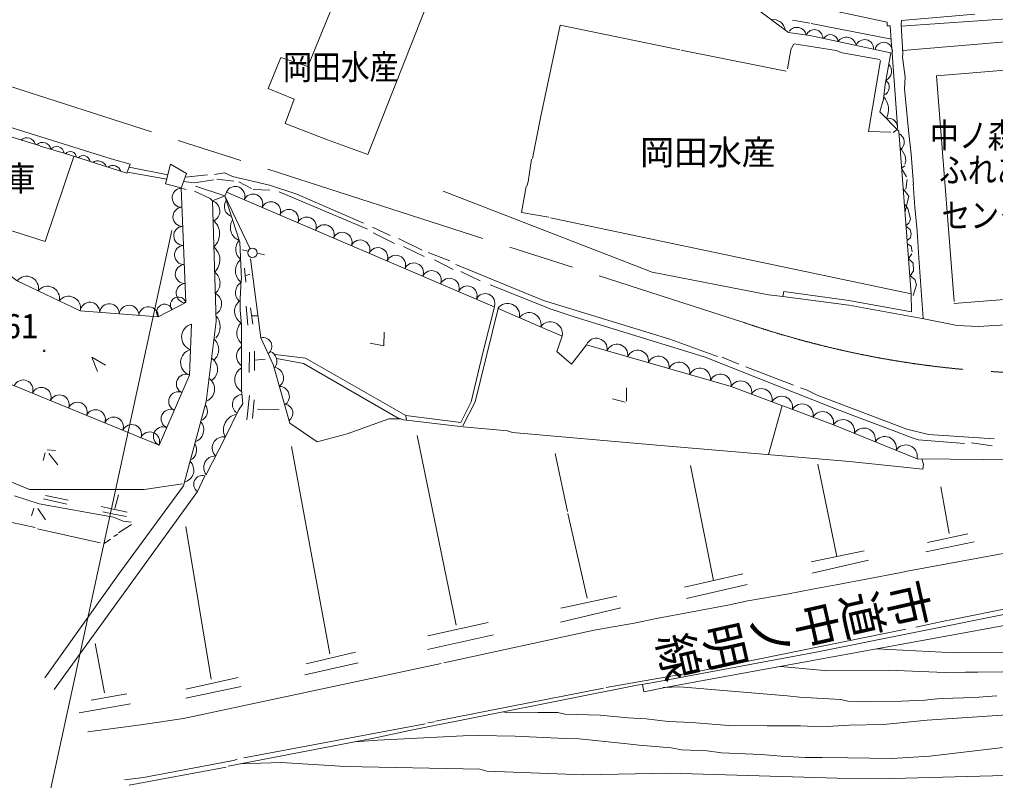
# Model space of a CAD drawing. Units: millimetres, scale not verified. Extents: x 40000 to 680000, y 20000 to 380000.
# Drawn here: x 406420 to 458278, y 235814 to 276268 of the extents above; entities that cross this region are included whole.
import ezdxf
from ezdxf.enums import TextEntityAlignment as Align

# ---------------------------------------------------------------- set-up
doc = ezdxf.new("R2010")
doc.units = ezdxf.units.MM
doc.header["$LTSCALE"] = 1000
doc.linetypes.add('CHAIN', pattern=[18.5, 12, -1.5, 3.5, -1.5])
for name, color, linetype, lineweight in [('M-BGD', 7, 'Continuous', 13), ('M-BMK', 2, 'CHAIN', 13), ('M-STR-HTXT', 7, 'Continuous', 13)]:
    doc.layers.add(name, color=color, linetype=linetype, lineweight=lineweight)
doc.styles.add('@ＭＳ 明朝', font='')
doc.styles.add('ＭＳ ゴシック', font='')
doc.styles.get('@ＭＳ 明朝').set_extended_font_data('@MS Mincho')
doc.styles.get('ＭＳ ゴシック').set_extended_font_data('MS Gothic')

msp = doc.modelspace()

# ---------------------------------------------------------------- linework, layer by layer
at = {"layer": 'M-BGD'}
for p, q in [((421732, 273768), (423641, 278396)), ((452530, 276122), (448048, 277082)), ((427945, 276735), (424920, 269093)), ((445536, 276862), (447284, 275581)), ((453278, 276218), (457180, 276559)), ((434106, 271040), (435143, 275972)), ((435143, 275972), (441511, 274647)), ((447489, 276228), (448417, 276074)), ((448483, 276049), (452749, 275221)), ((452526, 275924), (452530, 276122)), ((452690, 275924), (452526, 275924)), ((452690, 275924), (452754, 274896)), ((453278, 276218), (453264, 275998)), ((453264, 275998), (453361, 274454)), ((453270, 275911), (459373, 276339)), ((447284, 275581), (448418, 275413)), ((448418, 275413), (452787, 274484)), ((447408, 274648), (447553, 274951)), ((447588, 274978), (449813, 274616)), ((452754, 274896), (452797, 274593)), ((453350, 274626), (460691, 275242)), ((441570, 274643), (447153, 273515)), ((447225, 273640), (447408, 274648)), ((449813, 274616), (450134, 274492)), ((450134, 274492), (452129, 274140)), ((452723, 274497), (452422, 272811)), ((452787, 274484), (453071, 270574)), ((453361, 274454), (453336, 274258)), ((419632, 272594), (420311, 274242)), ((420311, 274242), (421732, 273768)), ((452167, 274090), (451528, 270308)), ((453336, 274258), (453486, 273205)), ((460666, 273723), (455147, 273266)), ((452422, 272811), (452325, 272036)), ((453486, 273205), (453443, 272579)), ((455147, 273266), (456086, 261286)), ((421019, 272032), (419632, 272594)), ((453443, 272579), (453658, 270380)), ((400727, 272170), (411295, 268857)), ((421019, 272032), (420536, 270731)), ((452325, 272036), (452135, 271368)), ((452135, 271368), (453139, 270335)), ((407510, 269552), (402135, 271202)), ((420536, 270731), (422785, 269869)), ((433677, 268883), (434101, 271036)), ((451528, 270308), (452720, 270279)), ((452836, 270264), (453048, 270429)), ((453790, 261684), (453139, 270335)), ((453794, 269118), (453651, 270362)), ((424920, 269093), (422785, 269869)), ((407526, 269535), (408784, 269157)), ((408784, 269157), (412130, 268095)), ((453201, 269517), (453485, 269019)), ((407786, 264469), (409314, 268986)), ((411295, 268857), (412299, 268572)), ((433445, 267632), (433621, 268840)), ((453517, 268754), (453470, 268580)), ((453485, 269019), (453517, 268754)), ((453915, 267502), (453794, 269118)), ((412299, 268572), (412130, 268095)), ((412152, 268156), (414242, 267773)), ((412245, 268420), (414302, 268008)), ((414182, 267535), (414446, 268577)), ((414446, 268577), (415287, 268080)), ((416773, 268027), (417308, 268114)), ((417308, 268114), (417745, 267919)), ((453459, 268497), (453288, 268363)), ((453289, 268346), (453552, 267903)), ((415287, 268080), (415008, 267297)), ((415134, 267653), (415726, 267586)), ((416410, 268012), (415218, 267886)), ((415726, 267586), (416724, 267745)), ((416910, 267782), (417801, 267670)), ((417745, 267919), (419701, 267460)), ((418066, 267632), (418755, 267290)), ((433371, 267412), (433445, 267632)), ((453579, 267768), (453515, 267253)), ((414182, 267535), (415018, 267324)), ((415008, 267297), (415267, 267226)), ((415710, 267141), (416554, 266761)), ((415770, 267402), (417331, 266898)), ((417413, 267097), (417331, 266898)), ((431643, 260996), (417413, 267097)), ((418831, 267224), (419726, 267194)), ((419701, 267460), (421156, 266978)), ((420209, 267099), (424904, 265119)), ((440036, 262840), (428932, 267143)), ((433101, 266008), (433335, 267383)), ((453370, 267266), (453678, 266870)), ((453911, 267530), (453994, 266289)), ((416554, 266761), (416666, 266637)), ((416666, 266637), (417331, 266898)), ((416666, 266637), (416866, 260209)), ((417331, 266898), (418129, 264430)), ((418673, 264083), (417331, 266898)), ((421156, 266978), (424703, 265445)), ((453678, 266870), (453474, 266068)), ((401761, 266392), (407786, 264469)), ((453431, 266464), (453623, 266216)), ((453623, 266216), (453770, 265678)), ((453994, 266289), (454110, 265023)), ((434541, 265769), (433101, 266008)), ((453790, 261684), (434639, 265722)), ((453766, 265646), (453668, 265442)), ((425182, 265228), (426121, 264779)), ((453668, 265442), (453516, 265324)), ((453520, 265281), (453743, 265106)), ((453743, 265106), (453790, 264871)), ((454110, 265023), (454204, 263607)), ((425210, 264928), (426346, 264363)), ((426558, 264635), (427823, 264010)), ((453763, 264657), (453577, 264513)), ((453790, 264871), (453763, 264657)), ((418129, 264430), (418215, 262439)), ((418260, 264032), (418563, 263945)), ((426818, 264194), (427928, 263663)), ((453590, 264350), (453790, 264217)), ((453790, 264217), (453851, 263914)), ((418702, 263546), (419247, 259347)), ((419067, 263842), (419434, 263762)), ((428141, 263882), (429292, 263436)), ((428465, 263491), (429456, 262974)), ((453838, 263811), (453648, 263570)), ((453649, 263561), (453907, 263323)), ((454204, 263607), (454437, 260381)), ((418450, 262301), (418380, 263051)), ((429602, 263249), (434261, 261323)), ((453907, 263323), (453914, 262907)), ((418201, 262421), (418143, 261418)), ((418416, 262667), (418651, 262714)), ((429878, 262873), (430902, 262383)), ((446216, 261633), (440036, 262840)), ((453914, 262907), (453720, 262615)), ((453740, 262645), (453989, 262450)), ((453989, 262450), (454073, 262160)), ((431437, 262155), (434671, 260862)), ((454073, 262160), (453896, 261588)), ((418143, 261418), (418144, 260814)), ((446988, 261551), (446216, 261633)), ((446988, 261551), (447038, 261802)), ((450486, 261078), (446988, 261551)), ((450480, 261334), (447038, 261802)), ((453790, 261684), (453810, 260731)), ((456071, 261165), (461783, 261637)), ((418467, 261027), (418552, 260021)), ((418697, 260938), (418818, 260066)), ((430627, 255936), (431845, 260910)), ((431654, 260991), (431047, 258554)), ((435254, 259443), (431845, 260910)), ((434261, 261323), (440969, 259270)), ((434671, 260862), (435887, 260467)), ((450480, 261334), (453810, 260731)), ((454376, 260367), (450486, 261078)), ((418217, 260028), (418144, 260814)), ((418755, 260518), (419102, 260524)), ((442847, 258317), (435887, 260467)), ((456250, 259993), (454376, 260367)), ((467420, 260581), (457365, 259943)), ((416333, 255970), (416866, 260209)), ((418215, 256573), (418217, 260028)), ((457365, 259943), (456250, 259993)), ((419247, 259347), (419906, 257932)), ((425798, 259648), (425773, 258923)), ((434966, 258617), (435254, 259443)), ((425773, 258923), (425050, 259067)), ((436546, 258980), (435757, 257953)), ((440969, 259270), (443512, 258351)), ((410266, 258326), (410559, 257561)), ((410266, 258326), (410984, 257891)), ((418643, 258590), (418628, 257506)), ((418910, 258637), (418902, 257612)), ((420012, 258465), (421615, 258257)), ((421615, 258257), (426949, 255211)), ((431047, 258554), (430417, 255946)), ((435757, 257953), (434966, 258617)), ((449518, 255674), (442847, 258317)), ((443751, 258323), (444639, 257940)), ((418906, 258165), (419474, 258207)), ((419906, 257932), (420775, 254809)), ((420081, 258251), (421507, 257988)), ((421507, 257988), (426544, 255082)), ((445005, 257796), (447546, 256822)), ((418215, 256573), (418278, 255832)), ((418632, 256276), (418502, 254995)), ((438674, 256681), (438678, 255987)), ((447925, 256687), (448281, 256568)), ((448281, 256568), (448795, 256305)), ((448795, 256305), (453566, 254490)), ((415129, 251481), (416333, 255970)), ((418053, 255504), (418278, 255832)), ((418888, 256046), (418795, 255062)), ((430417, 255946), (429867, 254845)), ((430627, 255936), (429979, 254660)), ((438609, 255934), (437937, 256109)), ((446942, 255749), (446218, 253139)), ((449518, 255674), (450666, 255226)), ((418053, 255504), (417373, 254083)), ((419073, 255549), (420217, 255527)), ((429867, 254845), (426949, 255211)), ((426949, 255211), (426987, 254970)), ((450666, 255226), (452797, 254431)), ((420775, 254809), (422244, 253820)), ((423829, 254236), (426036, 255034)), ((426036, 255034), (426684, 255036)), ((426544, 255082), (426824, 254989)), ((426824, 254989), (429996, 254616)), ((422244, 253820), (423829, 254236)), ((429618, 244065), (427558, 254152)), ((429996, 254616), (432358, 254398)), ((432358, 254398), (432618, 254321)), ((432618, 254321), (440291, 253639)), ((452797, 254431), (453848, 254037)), ((453566, 254490), (454727, 254210)), ((458208, 253972), (454727, 254210)), ((417373, 254083), (416324, 252051)), ((450513, 252772), (440291, 253639)), ((453848, 254037), (454163, 253921)), ((456624, 253734), (454163, 253921)), ((456999, 253768), (458094, 253601)), ((407789, 253236), (407677, 252827)), ((407885, 253387), (408335, 253361)), ((407980, 253197), (408448, 252595)), ((420871, 253566), (422913, 242553)), ((434880, 253196), (435545, 250120)), ((442068, 252564), (443302, 246444)), ((448847, 252632), (449853, 247720)), ((450523, 252774), (454425, 252363)), ((454111, 252922), (464385, 252802)), ((454459, 252631), (454357, 252919)), ((454425, 252363), (454459, 252631)), ((404850, 252154), (406950, 251281)), ((413051, 251288), (415080, 251581)), ((416269, 252008), (415875, 251184)), ((406950, 251281), (413051, 251288)), ((408258, 240655), (415875, 251184)), ((411676, 250994), (411480, 250281)), ((415129, 251481), (411711, 246811)), ((455373, 251432), (455820, 248937)), ((406146, 250941), (407456, 250524)), ((407456, 250524), (411422, 249809)), ((407698, 250779), (408931, 250504)), ((407797, 250963), (409004, 250722)), ((407176, 250299), (407064, 249891)), ((407387, 250269), (407795, 249675)), ((410764, 250374), (411073, 250305)), ((410850, 250104), (411427, 249967)), ((411073, 250305), (412144, 250085)), ((411427, 249967), (412096, 249854)), ((435549, 250016), (436583, 245512)), ((405093, 249733), (407257, 249257)), ((411422, 249809), (411923, 249595)), ((411923, 249595), (412346, 249542)), ((410701, 248455), (407384, 249194)), ((412369, 249427), (411685, 248981)), ((415258, 249310), (416610, 241192)), ((454659, 248467), (456816, 248934)), ((411247, 248649), (410919, 248404)), ((411649, 248905), (411423, 248783)), ((454570, 247961), (457147, 248509)), ((448493, 247433), (451303, 248026)), ((459267, 247989), (453669, 246962)), ((448534, 246828), (451534, 247521)), ((449815, 246214), (453180, 246852)), ((453180, 246852), (453669, 246962)), ((411711, 246811), (407773, 241279)), ((441761, 246091), (444856, 246800)), ((441858, 245483), (445087, 246227)), ((447184, 245715), (448642, 246000)), ((448642, 246000), (449815, 246214)), ((435176, 244974), (438159, 245620)), ((444061, 245133), (445120, 245357)), ((445120, 245357), (447184, 245715)), ((462807, 245458), (448755, 242639)), ((435162, 244234), (438377, 244996)), ((440263, 244432), (444061, 245133)), ((459504, 245083), (455734, 244318)), ((439072, 244180), (440263, 244432)), ((460184, 244326), (442352, 241055)), ((454040, 243967), (455689, 244324)), ((428118, 243500), (431321, 244209)), ((428961, 242072), (436957, 243814)), ((439072, 244180), (436957, 243814)), ((442452, 241616), (453523, 243859)), ((428096, 242769), (431609, 243562)), ((410433, 243092), (410927, 240474)), ((451969, 242810), (456113, 242597)), ((421652, 242023), (424281, 242643)), ((439912, 240984), (448755, 242639)), ((456113, 242597), (459470, 242624)), ((415129, 239102), (428828, 242035)), ((421572, 241437), (424407, 242066)), ((449369, 241650), (446858, 241882)), ((449369, 241650), (452583, 241688)), ((452583, 241688), (456032, 241542)), ((415252, 240669), (418036, 241295)), ((437599, 240754), (442452, 241616)), ((456032, 241542), (456691, 241577)), ((456691, 241577), (457332, 241580)), ((457332, 241580), (458661, 241595)), ((415249, 240190), (418201, 240807)), ((427148, 238471), (439232, 240884)), ((437450, 240716), (428518, 238974)), ((439912, 240984), (439232, 240884)), ((439516, 240926), (439590, 240519)), ((439590, 240519), (440734, 240762)), ((441511, 240785), (440613, 240759)), ((440734, 240762), (442352, 241055)), ((441511, 240785), (447217, 240313)), ((410232, 240076), (412125, 240415)), ((447217, 240313), (447868, 240236)), ((447868, 240236), (450059, 240116)), ((450059, 240116), (450438, 240038)), ((454521, 240092), (455188, 240161)), ((455188, 240161), (456005, 240184)), ((456005, 240184), (457154, 240223)), ((457154, 240223), (458349, 240312)), ((409582, 239409), (412325, 239881)), ((450438, 240038), (451427, 240003)), ((453276, 240038), (451427, 240003)), ((454521, 240092), (453276, 240038)), ((412865, 238774), (415129, 239102)), ((432263, 239427), (432139, 239467)), ((432698, 239409), (432263, 239427)), ((432698, 239409), (433962, 239431)), ((433962, 239431), (435032, 239435)), ((435390, 239338), (435032, 239435)), ((437271, 239281), (435390, 239338)), ((438749, 239137), (437271, 239281)), ((438749, 239137), (439713, 239091)), ((439713, 239091), (440883, 238943)), ((463080, 239566), (454652, 239027)), ((410048, 238404), (412865, 238774)), ((425983, 238451), (427979, 238823)), ((428124, 238871), (428473, 238939)), ((440883, 238943), (442146, 238905)), ((442146, 238905), (444093, 238746)), ((444093, 238746), (446146, 238726)), ((447912, 238712), (446146, 238726)), ((449036, 238668), (447912, 238712)), ((450502, 238754), (449036, 238668)), ((450502, 238754), (452320, 238785)), ((454652, 239027), (452320, 238785)), ((425327, 238090), (417507, 236569)), ((425983, 238451), (418339, 237013)), ((425327, 238090), (427148, 238471)), ((425459, 237955), (429990, 238196)), ((429990, 238196), (430790, 238201)), ((430790, 238201), (432756, 238173)), ((432756, 238173), (435420, 238038)), ((435420, 238038), (436163, 238030)), ((436163, 238030), (438541, 237788)), ((425459, 237955), (424220, 237875)), ((438541, 237788), (439337, 237690)), ((439337, 237690), (441045, 237558)), ((441589, 237445), (441045, 237558)), ((454799, 237113), (460103, 237739)), ((441589, 237445), (442955, 237394)), ((442955, 237394), (443721, 237293)), ((443721, 237293), (445830, 237200)), ((446896, 237115), (445830, 237200)), ((448163, 237028), (446896, 237115)), ((448163, 237028), (449064, 237042)), ((450425, 237015), (449064, 237042)), ((450425, 237015), (452774, 236988)), ((454799, 237113), (452774, 236988)), ((412251, 235562), (417400, 236526)), ((413001, 235977), (417591, 236848)), ((417613, 236845), (417836, 236890)), ((417836, 236890), (417980, 236953)), ((418162, 236692), (420321, 236770)), ((420321, 236770), (423750, 236565)), ((423750, 236565), (430877, 236415)), ((411996, 235846), (413001, 235977)), ((430877, 236415), (431248, 236313)), ((431248, 236313), (436383, 236111)), ((436383, 236111), (440982, 236195)), ((449863, 235944), (440982, 236195)), ((460965, 236149), (452836, 235914)), ((449863, 235944), (452836, 235914))]:
    msp.add_line(p, q, dxfattribs=at)
for points in [[(415008, 267297), (415262, 261216), (413796, 260457), (409644, 260777), (406293, 262372), (401456, 266035)], [(415558, 260070), (415457, 257369), (413833, 253644), (402298, 258379), (400150, 261263)], [(454111, 252922), (449664, 254715), (444226, 256756), (436546, 258980)]]:
    msp.add_lwpolyline(points, dxfattribs=at)
for centre, radius in [((418797, 263857), 250), ((407723, 258662), 50)]:
    msp.add_circle(centre, radius, dxfattribs=at)
for centre, radius, start, end in [((446476, 275629), 631, 7.8766, 99.651), ((447733, 275347), 504, 12.2516, 143.7312), ((448646, 275271), 458, 359.5204, 156.4635), ((449511, 275045), 420, 7.5937, 147.2657), ((450360, 274805), 524, 9.3512, 145.6877), ((451326, 274720), 480, 356.8561, 159.3214), ((452335, 274593), 464, 346.4436, 169.5398), ((452228, 273521), 534, 296.0216, 43.7382), ((452175, 272668), 463, 292.2516, 51.8003), ((451590, 271479), 1006, 332.333, 41.9179), ((452587, 270537), 486, 345.8712, 102.5218), ((452909, 269750), 520, 306.0239, 62.5954), ((406817, 269530), 456, 12.4377, 133.4311), ((407641, 269281), 454, 10.9247, 133.7853), ((408393, 269121), 393, 5.1945, 141.2699), ((409112, 268921), 330, 4.7662, 140.0207), ((409804, 268657), 373, 9.1459, 135.641), ((410576, 268248), 503, 22.4842, 122.3026), ((411380, 268062), 445, 17.8795, 126.9074), ((415036, 266790), 507, 93.2007, 271.5788), ((417880, 266878), 516, 338.6104, 154.9758), ((416480, 266086), 582, 292.288, 71.2747), ((417882, 266331), 576, 145.4257, 250.4242), ((418829, 266472), 516, 338.6104, 154.9758), ((419778, 266065), 516, 338.6104, 154.9758), ((415079, 265777), 507, 93.2007, 271.5788), ((420727, 265658), 516, 338.6104, 154.9758), ((416103, 264873), 947, 312.4726, 51.0901), ((418353, 265210), 730, 146.3183, 249.5316), ((421675, 265251), 516, 338.6104, 154.9758), ((415121, 264764), 507, 93.2007, 271.5788), ((422624, 264845), 516, 338.6104, 154.9758), ((418603, 264049), 695, 136.6564, 231.2942), ((423573, 264438), 516, 338.6104, 154.9758), ((424521, 264031), 516, 338.6104, 154.9758), ((415163, 263750), 507, 93.2007, 271.5788), ((416175, 263488), 891, 313.2004, 50.3622), ((425470, 263624), 516, 338.6104, 154.9758), ((418683, 262909), 788, 130.7205, 231.602), ((426419, 263218), 516, 338.6104, 154.9758), ((415206, 262737), 507, 93.2007, 271.5788), ((427368, 262811), 516, 338.6104, 154.9758), ((406794, 261987), 633, 346.6373, 142.4308), ((416352, 262260), 723, 310.352, 53.2107), ((428316, 262404), 516, 338.6104, 154.9758), ((429265, 261997), 516, 338.6104, 154.9758), ((407911, 261455), 633, 346.6373, 142.4308), ((415248, 261723), 507, 93.2007, 271.5788), ((418517, 261755), 626, 121.11, 227.6196), ((430214, 261591), 516, 338.6104, 154.9758), ((409028, 260923), 633, 346.6373, 142.4308), ((414859, 261097), 420, 16.4386, 218.312), ((416536, 261154), 624, 300.6472, 62.9154), ((431162, 261184), 516, 338.6104, 154.9758), ((410161, 260716), 521, 357.9174, 173.2931), ((411199, 260636), 521, 357.9174, 173.2931), ((412237, 260556), 521, 357.9174, 173.2931), ((413276, 260476), 521, 357.9174, 173.2931), ((414126, 260718), 420, 16.4386, 218.312), ((418543, 260758), 697, 124.9836, 241.1321), ((432360, 260544), 633, 348.812, 144.6075), ((416177, 259934), 900, 319.0967, 40.8819), ((433497, 260055), 633, 348.812, 144.6075), ((415739, 259387), 707, 104.8701, 250.8714), ((418724, 259601), 753, 133.5132, 227.5909), ((434633, 259565), 633, 348.812, 144.6075), ((419366, 258896), 466, 305.1117, 104.8807), ((437073, 258748), 576, 351.4468, 156.2473), ((416255, 258726), 748, 310.8338, 48.5722), ((418578, 258373), 626, 125.2915, 234.6609), ((438170, 258431), 576, 351.4468, 156.2473), ((415689, 258036), 707, 104.8701, 250.8714), ((416254, 257672), 692, 301.4269, 57.9908), ((419550, 258105), 546, 322.9576, 69.5756), ((439267, 258113), 576, 351.4468, 156.2473), ((440365, 257795), 576, 351.4468, 156.2473), ((418591, 257125), 733, 120.8131, 239.7643), ((419884, 257217), 568, 307.5307, 83.5529), ((441462, 257477), 576, 351.4468, 156.2473), ((415261, 256900), 508, 67.3358, 245.5366), ((442559, 257159), 576, 351.4468, 156.2473), ((443656, 256842), 576, 351.4468, 156.2473), ((406616, 256585), 520, 339.8814, 155.4909), ((407577, 256190), 520, 339.8814, 155.4909), ((416094, 256622), 694, 290.1429, 55.5125), ((420224, 256232), 534, 301.8077, 89.2764), ((444739, 256470), 587, 347.98, 150.8735), ((408538, 255796), 520, 339.8814, 155.4909), ((414855, 255969), 508, 67.3358, 245.5366), ((418262, 255803), 533, 92.8184, 238.0404), ((445827, 256062), 587, 347.98, 150.8735), ((446914, 255654), 587, 347.98, 150.8735), ((409499, 255401), 520, 339.8814, 155.4909), ((415893, 255442), 519, 288.7568, 41.2194), ((420459, 255339), 491, 304.8075, 77.8558), ((448002, 255245), 587, 347.98, 150.8735), ((410461, 255007), 520, 339.8814, 155.4909), ((414449, 255038), 508, 67.3358, 245.5366), ((418091, 254455), 835, 100.0791, 206.7573), ((449089, 254837), 587, 347.98, 150.8735), ((411422, 254612), 520, 339.8814, 155.4909), ((412383, 254218), 520, 339.8814, 155.4909), ((415532, 254453), 678, 289.1793, 40.7968), ((450179, 254389), 609, 348.3768, 147.7153), ((413345, 253823), 520, 339.8814, 155.4909), ((414043, 254107), 508, 67.3358, 245.5366), ((451291, 253941), 609, 348.3768, 147.7153), ((415224, 253391), 608, 296.5791, 33.3971), ((417255, 253489), 597, 81.3583, 225.1698), ((452402, 253493), 609, 348.3768, 147.7153), ((453514, 253045), 609, 348.3768, 147.7153), ((415031, 252310), 649, 283.4553, 46.5209), ((416819, 252455), 610, 88.5518, 217.9763), ((416138, 251564), 463, 73.5659, 235.2845)]:
    msp.add_arc(centre, radius, start, end, dxfattribs=at)
at = {"layer": 'M-BMK'}
msp.add_line((366785, 285312), (444848, 260183), dxfattribs=at)
msp.add_arc((461128, 307458), 50000, 250.9981, 288.8509, dxfattribs=at)
at = {"layer": 'M-STR-HTXT'}
msp.add_line((406449, 227913), (414519, 265044), dxfattribs=at)

# ---------------------------------------------------------------- texts
at = {"layer": 'M-BGD', "style": 'ＭＳ ゴシック', "width": 0.85}
for s, p in [('岡田水産', (423488, 274399)), ('中ノ森', (457097, 270767)), ('ふれあい', (458339, 268920)), ('センター', (458469, 266515))]:
    msp.add_text(s, height=1320, dxfattribs=at).set_placement(p, align=Align.TOP_CENTER)
at = {"layer": 'M-BGD', "style": 'ＭＳ ゴシック'}
for s, p in [('岡田水産', (442996, 269865)), ('倉庫', (405463, 268482)), ('6.61', (405615, 260644))]:
    msp.add_text(s, height=1320, dxfattribs=at).set_placement(p, align=Align.TOP_CENTER)
at = {"layer": 'M-BGD', "style": '@ＭＳ 明朝'}
msp.add_text('市道中ノ明線', height=1833, rotation=192.737, dxfattribs=at).set_placement((454563, 246902), align=Align.BOTTOM_LEFT)

doc.saveas('drawing.dxf')
